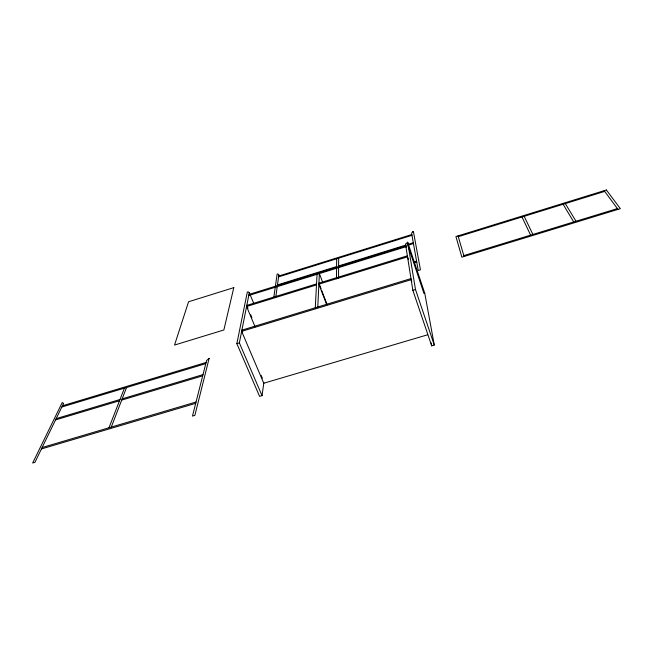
<?xml version="1.0" encoding="UTF-8"?>
<svg xmlns="http://www.w3.org/2000/svg" width="653" height="653" viewBox="0 0 653 653"><rect width="100%" height="100%" fill="white"/><g stroke="black" fill="none" stroke-linecap="round" stroke-linejoin="round"><path stroke-width="0.98" d="M338.564 278.145L338.646 258.155M336.491 278.782L336.662 258.776M317.791 307L319.382 273.591L322.606 282.088M315.285 307.767L317.048 274.309M253.593 303.057L249.307 292.74L248.075 291.842L247.324 292.071L236.851 343.658L259.584 396.371L262.041 395.645L263.853 382.617M275.811 296.756L278.896 274.635L277.762 273.917L277.125 274.121L273.795 297.335M262.041 395.645L239.365 342.898L249.307 292.74M111.279 427.086L126.56 387.507M108.994 427.764L124.421 388.143M405.513 244.214L407.684 242.23L424.752 293.238L434.278 345.053L431.69 345.821L412.843 290.307L405.513 244.214L406.484 247.112M278.7 276.031L411.823 234.525M278.578 276.88L411.961 235.309M277.46 284.92L336.597 266.563M338.613 265.934L405.537 245.161M407.472 244.557L413.292 242.753M248.964 294.454L405.766 245.789M277.337 285.802L336.589 267.412M338.605 266.783L405.668 245.977M408.582 245.071L413.439 243.561M248.76 295.491L405.913 246.744M458.284 236.688L604.711 191.411M316.55 283.875L246.793 305.408L247.977 308.232M407.358 255.837L318.925 283.141L321.08 288.797M316.493 284.928L246.581 306.494L255.103 326.827M413.659 262.041L416.581 261.143M414.786 262.628L416.736 262.033M463.818 255.584L617.403 208.576M410.974 278.578L241.888 330.157L242.679 332.002M236.851 343.658L239.365 342.898M412.843 290.307L415.488 289.508L407.684 242.23M424.752 293.238L423.977 293.466L407.864 245.365M62.402 405.807L206.079 362.464M61.815 407.023L205.785 363.623M56.166 418.646L119.997 399.505M122.176 398.852L202.993 374.618M55.546 419.92L119.515 400.754M121.695 400.101L202.691 375.826M42.127 447.542L196.039 402.011M41.441 448.946L195.704 403.342M427.666 334.777L263.771 383.229L241.651 331.357L411.153 279.688L411.798 281.598M604.164 190.668L618.007 209.393M565.294 203.597L576.028 221.245M563.098 204.275L573.718 221.947M524.171 216.314L532.881 234.443M522 216.992L530.611 235.145M261.192 375.459L262.375 378.226M250.736 314.811L251.911 317.627M321.798 290.683L326.835 303.874M326.802 304.959L318.876 284.186L407.521 256.833L408.484 259.69M415.488 289.508L434.278 345.053M458.047 235.872L464.079 256.49M431.16 342.849L431.69 345.821M233.798 287.647L223.865 329.977L174.531 345.07L188.57 301.759L233.798 287.647M209.123 358.383L194.872 415.373L192.472 416.083L206.568 360.554L209.123 358.383M63.382 403.783L34.927 462.348L32.65 463.018L62.092 402.803L62.786 402.599L63.382 403.783M412.745 231.782L411.594 233.227L418.246 270.513L420.45 269.836L413.414 231.57L412.745 231.782M606.384 189.982L455.925 236.533L461.851 257.168L620.35 208.682L606.384 189.982"/></g></svg>
